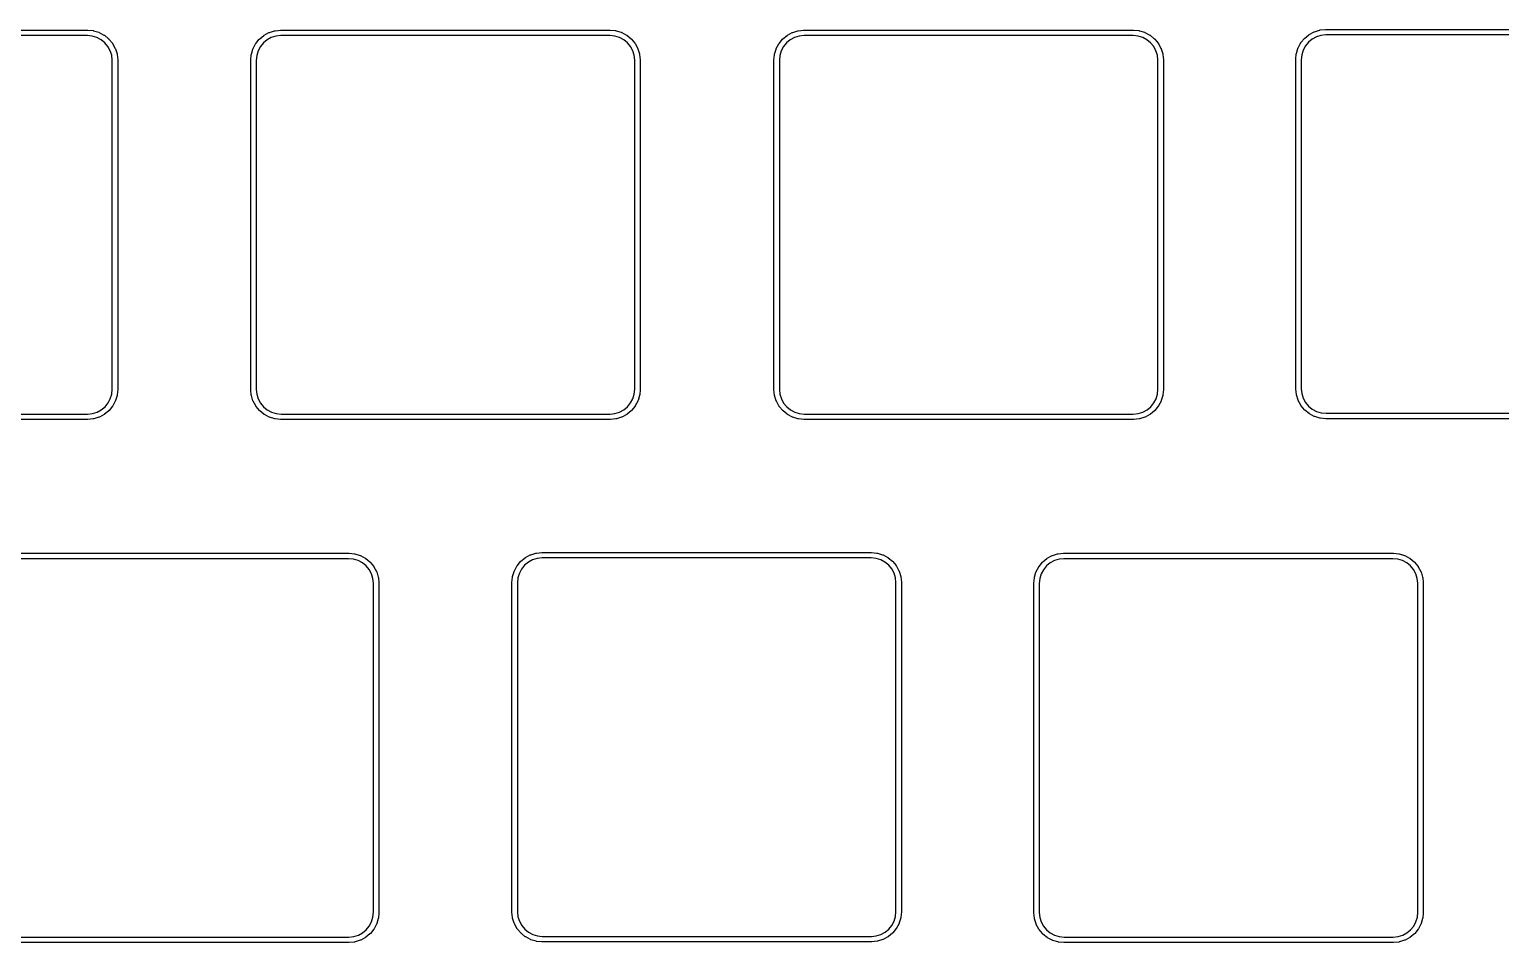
# Model space of a CAD drawing. Extents: x -16 to 302, y -161 to -39.
# Drawn here: x 71.3 to 125, y -137.3 to -104 of the extents above; entities that cross this region are included whole.
import ezdxf

# ---------------------------------------------------------------- set-up
doc = ezdxf.new("R2010")
doc.units = 0
doc.layers.add('BLACK', color=7, linetype='CONTINUOUS')

msp = doc.modelspace()

# ---------------------------------------------------------------- linework, layer by layer
at = {"layer": 'BLACK', "linetype": 'CONTINUOUS'}
for p, q in [((61.4377, -104.027), (73.4475, -104.027)), ((73.4475, -104.027), (73.4523, -104.028)), ((73.4523, -104.028), (73.4524, -104.028)), ((73.4524, -104.028), (73.6466, -104.047)), ((73.6466, -104.047), (73.6466, -104.047)), ((73.6466, -104.047), (73.648, -104.047)), ((73.648, -104.047), (73.6568, -104.049)), ((73.6568, -104.049), (73.6657, -104.051)), ((73.6657, -104.051), (73.8526, -104.107)), ((80.2633, -104.052), (80.2722, -104.05)), ((80.2722, -104.05), (80.2811, -104.048)), ((80.2811, -104.048), (80.4752, -104.028)), ((80.4752, -104.028), (80.4766, -104.028)), ((80.4766, -104.028), (80.4809, -104.028)), ((80.4809, -104.028), (80.4853, -104.027)), ((80.4853, -104.027), (80.4875, -104.027)), ((80.4875, -104.027), (80.4877, -104.027)), ((80.4877, -104.027), (92.4975, -104.027)), ((92.4975, -104.027), (92.5023, -104.028)), ((92.5023, -104.028), (92.5024, -104.028)), ((92.5024, -104.028), (92.6966, -104.047)), ((92.6966, -104.047), (92.6966, -104.047)), ((92.6966, -104.047), (92.698, -104.047)), ((92.698, -104.047), (92.7068, -104.049)), ((92.7068, -104.049), (92.7157, -104.051)), ((92.7157, -104.051), (92.9026, -104.107)), ((99.3387, -104.052), (99.3476, -104.05)), ((99.3476, -104.05), (99.3565, -104.048)), ((99.3565, -104.048), (99.5506, -104.028)), ((99.5506, -104.028), (99.552, -104.028)), ((99.552, -104.028), (99.5563, -104.028)), ((99.5563, -104.028), (99.5607, -104.027)), ((99.5607, -104.027), (99.5629, -104.027)), ((99.5629, -104.027), (99.5631, -104.027)), ((99.5631, -104.027), (111.573, -104.027)), ((111.573, -104.027), (111.578, -104.028)), ((111.578, -104.028), (111.578, -104.028)), ((111.578, -104.028), (111.772, -104.047)), ((111.772, -104.047), (111.772, -104.047)), ((111.772, -104.047), (111.773, -104.047)), ((111.773, -104.047), (111.782, -104.049)), ((111.782, -104.049), (111.791, -104.051)), ((111.791, -104.051), (111.978, -104.107)), ((118.176, -104.085), (118.362, -104.027)), ((118.362, -104.027), (118.363, -104.026)), ((118.363, -104.026), (118.372, -104.025)), ((118.372, -104.025), (118.381, -104.023)), ((118.381, -104.023), (118.575, -104.002)), ((118.575, -104.002), (118.577, -104.002)), ((118.577, -104.002), (118.581, -104.002)), ((118.581, -104.002), (118.585, -104.002)), ((118.585, -104.002), (118.588, -104.002)), ((118.588, -104.002), (118.588, -104.002)), ((118.588, -104.002), (130.598, -104.002)), ((73.4377, -104.227), (61.4424, -104.227)), ((73.6173, -104.245), (73.4377, -104.227)), ((73.7854, -104.296), (73.6173, -104.245)), ((73.9404, -104.378), (73.7854, -104.296)), ((73.8526, -104.107), (73.8526, -104.107)), ((73.8526, -104.107), (73.8539, -104.107)), ((73.8539, -104.107), (73.8622, -104.111)), ((73.8622, -104.111), (73.8706, -104.114)), ((73.8706, -104.114), (74.0429, -104.206)), ((74.0764, -104.489), (73.9404, -104.378)), ((74.0429, -104.206), (74.0429, -104.206)), ((74.0429, -104.206), (74.0429, -104.206)), ((74.0429, -104.206), (74.0442, -104.207)), ((74.0442, -104.207), (74.0516, -104.212)), ((74.0516, -104.212), (74.0592, -104.217)), ((74.0592, -104.217), (74.2104, -104.34)), ((74.1883, -104.624), (74.0764, -104.489)), ((74.2104, -104.34), (74.2104, -104.34)), ((74.2104, -104.34), (74.2104, -104.34)), ((74.2104, -104.34), (74.2115, -104.341)), ((74.2115, -104.341), (74.2178, -104.348)), ((74.2178, -104.348), (74.2243, -104.354)), ((74.2243, -104.354), (74.3487, -104.504)), ((74.3487, -104.504), (74.3496, -104.505)), ((74.3496, -104.505), (74.3545, -104.513)), ((74.3545, -104.513), (74.3596, -104.521)), ((74.3596, -104.521), (74.4524, -104.692)), ((79.4798, -104.699), (79.5714, -104.527)), ((79.5714, -104.527), (79.572, -104.526)), ((79.5714, -104.527), (79.5714, -104.527)), ((79.5714, -104.527), (79.5714, -104.527)), ((79.572, -104.526), (79.5772, -104.518)), ((79.5772, -104.518), (79.5822, -104.511)), ((79.5822, -104.511), (79.7055, -104.359)), ((79.7055, -104.359), (79.7064, -104.358)), ((79.7055, -104.359), (79.7055, -104.359)), ((79.7055, -104.359), (79.7055, -104.359)), ((79.7064, -104.358), (79.7129, -104.352)), ((79.7129, -104.352), (79.7193, -104.346)), ((79.7193, -104.346), (79.8697, -104.221)), ((79.8543, -104.493), (79.7434, -104.63)), ((79.9896, -104.382), (79.8543, -104.493)), ((79.8697, -104.221), (79.8707, -104.22)), ((79.8707, -104.22), (79.8783, -104.215)), ((79.8783, -104.215), (79.8858, -104.21)), ((79.8858, -104.21), (80.0575, -104.117)), ((80.144, -104.298), (79.9896, -104.382)), ((80.0575, -104.117), (80.0588, -104.117)), ((80.0588, -104.117), (80.0671, -104.113)), ((80.0671, -104.113), (80.0755, -104.11)), ((80.0755, -104.11), (80.262, -104.052)), ((80.3117, -104.246), (80.144, -104.298)), ((80.262, -104.052), (80.2633, -104.052)), ((80.491, -104.227), (80.3117, -104.246)), ((80.4924, -104.227), (80.491, -104.227)), ((92.4877, -104.227), (80.4924, -104.227)), ((92.6673, -104.245), (92.4877, -104.227)), ((92.8354, -104.296), (92.6673, -104.245)), ((92.9904, -104.378), (92.8354, -104.296)), ((92.9026, -104.107), (92.9026, -104.107)), ((92.9026, -104.107), (92.9039, -104.107)), ((92.9039, -104.107), (92.9122, -104.111)), ((92.9122, -104.111), (92.9206, -104.114)), ((92.9206, -104.114), (93.0929, -104.206)), ((93.1264, -104.489), (92.9904, -104.378)), ((93.0929, -104.206), (93.0929, -104.206)), ((93.0929, -104.206), (93.0929, -104.206)), ((93.0929, -104.206), (93.0942, -104.207)), ((93.0942, -104.207), (93.1016, -104.212)), ((93.1016, -104.212), (93.1092, -104.217)), ((93.1092, -104.217), (93.2604, -104.34)), ((93.2383, -104.624), (93.1264, -104.489)), ((93.2604, -104.34), (93.2604, -104.34)), ((93.2604, -104.34), (93.2604, -104.34)), ((93.2604, -104.34), (93.2615, -104.341)), ((93.2615, -104.341), (93.2678, -104.348)), ((93.2678, -104.348), (93.2743, -104.354)), ((93.2743, -104.354), (93.3987, -104.504)), ((93.3987, -104.504), (93.3996, -104.505)), ((93.3996, -104.505), (93.4045, -104.513)), ((93.4045, -104.513), (93.4096, -104.521)), ((93.4096, -104.521), (93.5024, -104.692)), ((98.5552, -104.699), (98.6468, -104.527)), ((98.6468, -104.527), (98.6474, -104.526)), ((98.6468, -104.527), (98.6468, -104.527)), ((98.6468, -104.527), (98.6468, -104.527)), ((98.6474, -104.526), (98.6526, -104.518)), ((98.6526, -104.518), (98.6576, -104.511)), ((98.6576, -104.511), (98.7809, -104.359)), ((98.7809, -104.359), (98.7818, -104.358)), ((98.7809, -104.359), (98.7809, -104.359)), ((98.7809, -104.359), (98.7809, -104.359)), ((98.7818, -104.358), (98.7883, -104.352)), ((98.7883, -104.352), (98.7947, -104.346)), ((98.7947, -104.346), (98.9451, -104.221)), ((98.9297, -104.493), (98.8188, -104.63)), ((99.065, -104.382), (98.9297, -104.493)), ((98.9451, -104.221), (98.9461, -104.22)), ((98.9461, -104.22), (98.9537, -104.215)), ((98.9537, -104.215), (98.9612, -104.21)), ((98.9612, -104.21), (99.1329, -104.117)), ((99.2194, -104.298), (99.065, -104.382)), ((99.1329, -104.117), (99.1342, -104.117)), ((99.1342, -104.117), (99.1425, -104.113)), ((99.1425, -104.113), (99.1509, -104.11)), ((99.1509, -104.11), (99.3374, -104.052)), ((99.3871, -104.246), (99.2194, -104.298)), ((99.3374, -104.052), (99.3387, -104.052)), ((99.5664, -104.227), (99.3871, -104.246)), ((99.5678, -104.227), (99.5664, -104.227)), ((111.563, -104.227), (99.5678, -104.227)), ((111.743, -104.245), (111.563, -104.227)), ((111.911, -104.296), (111.743, -104.245)), ((112.066, -104.378), (111.911, -104.296)), ((111.978, -104.107), (111.978, -104.107)), ((111.978, -104.107), (111.979, -104.107)), ((111.979, -104.107), (111.988, -104.111)), ((111.988, -104.111), (111.996, -104.114)), ((111.996, -104.114), (112.168, -104.206)), ((112.202, -104.489), (112.066, -104.378)), ((112.168, -104.206), (112.168, -104.206)), ((112.168, -104.206), (112.168, -104.206)), ((112.168, -104.206), (112.17, -104.207)), ((112.17, -104.207), (112.177, -104.212)), ((112.177, -104.212), (112.185, -104.217)), ((112.185, -104.217), (112.336, -104.34)), ((112.314, -104.624), (112.202, -104.489)), ((112.336, -104.34), (112.336, -104.34)), ((112.336, -104.34), (112.336, -104.34)), ((112.336, -104.34), (112.337, -104.341)), ((112.337, -104.341), (112.343, -104.348)), ((112.343, -104.348), (112.35, -104.354)), ((112.35, -104.354), (112.474, -104.504)), ((112.474, -104.504), (112.475, -104.505)), ((112.475, -104.505), (112.48, -104.513)), ((112.48, -104.513), (112.485, -104.521)), ((112.485, -104.521), (112.578, -104.692)), ((117.58, -104.674), (117.671, -104.502)), ((117.671, -104.502), (117.672, -104.5)), ((117.671, -104.502), (117.671, -104.502)), ((117.671, -104.502), (117.671, -104.502)), ((117.672, -104.5), (117.677, -104.493)), ((117.677, -104.493), (117.682, -104.485)), ((117.682, -104.485), (117.806, -104.334)), ((117.806, -104.333), (117.813, -104.327)), ((117.806, -104.334), (117.806, -104.333)), ((117.806, -104.334), (117.806, -104.334)), ((117.806, -104.334), (117.806, -104.334)), ((117.813, -104.327), (117.819, -104.32)), ((117.819, -104.32), (117.97, -104.196)), ((117.954, -104.468), (117.843, -104.604)), ((118.09, -104.356), (117.954, -104.468)), ((117.97, -104.196), (117.971, -104.195)), ((117.971, -104.195), (117.978, -104.19)), ((117.978, -104.19), (117.986, -104.185)), ((117.986, -104.185), (118.158, -104.092)), ((118.244, -104.273), (118.09, -104.356)), ((118.158, -104.092), (118.159, -104.091)), ((118.159, -104.091), (118.167, -104.088)), ((118.167, -104.088), (118.176, -104.085)), ((118.412, -104.221), (118.244, -104.273)), ((118.591, -104.202), (118.412, -104.221)), ((118.592, -104.202), (118.591, -104.202)), ((130.588, -104.202), (118.592, -104.202)), ((74.2718, -104.779), (74.1883, -104.624)), ((74.3237, -104.946), (74.2718, -104.779)), ((74.3426, -105.126), (74.3237, -104.946)), ((74.4524, -104.692), (74.4531, -104.693)), ((74.4531, -104.693), (74.4565, -104.702)), ((74.4565, -104.702), (74.46, -104.71)), ((74.46, -104.71), (74.5177, -104.897)), ((74.5177, -104.897), (74.5181, -104.898)), ((74.5181, -104.898), (74.5198, -104.907)), ((74.5198, -104.907), (74.5216, -104.916)), ((74.5216, -104.916), (74.542, -105.11)), ((74.542, -105.11), (74.5422, -105.111)), ((74.5422, -105.111), (74.5421, -105.116)), ((74.5421, -105.116), (74.5426, -105.12)), ((74.5426, -105.12), (74.5426, -105.122)), ((74.5426, -105.122), (74.5426, -105.122)), ((74.5426, -105.122), (74.5426, -117.132)), ((79.3926, -105.122), (79.3931, -105.118)), ((79.3926, -117.132), (79.3926, -105.122)), ((79.3931, -105.118), (79.4121, -104.923)), ((79.3931, -105.118), (79.3931, -105.118)), ((79.4121, -104.923), (79.4123, -104.922)), ((79.4123, -104.922), (79.4141, -104.913)), ((79.4141, -104.913), (79.4159, -104.904)), ((79.4159, -104.904), (79.4723, -104.717)), ((79.4723, -104.717), (79.4727, -104.716)), ((79.4727, -104.716), (79.4763, -104.708)), ((79.4763, -104.708), (79.4798, -104.699)), ((79.6102, -104.953), (79.5926, -105.132)), ((79.661, -104.785), (79.6102, -104.953)), ((79.7434, -104.63), (79.661, -104.785)), ((93.3218, -104.779), (93.2383, -104.624)), ((93.3737, -104.946), (93.3218, -104.779)), ((93.3926, -105.126), (93.3737, -104.946)), ((93.5024, -104.692), (93.5031, -104.693)), ((93.5031, -104.693), (93.5065, -104.702)), ((93.5065, -104.702), (93.51, -104.71)), ((93.51, -104.71), (93.5677, -104.897)), ((93.5677, -104.897), (93.5681, -104.898)), ((93.5681, -104.898), (93.5698, -104.907)), ((93.5698, -104.907), (93.5716, -104.916)), ((93.5716, -104.916), (93.592, -105.11)), ((93.592, -105.11), (93.5922, -105.111)), ((93.5922, -105.111), (93.5921, -105.116)), ((93.5921, -105.116), (93.5926, -105.12)), ((93.5926, -105.12), (93.5926, -105.122)), ((93.5926, -105.122), (93.5926, -105.122)), ((93.5926, -105.122), (93.5926, -117.132)), ((98.468, -105.122), (98.4685, -105.118)), ((98.468, -117.132), (98.468, -105.122)), ((98.4685, -105.118), (98.4875, -104.923)), ((98.4685, -105.118), (98.4685, -105.118)), ((98.4875, -104.923), (98.4877, -104.922)), ((98.4877, -104.922), (98.4895, -104.913)), ((98.4895, -104.913), (98.4913, -104.904)), ((98.4913, -104.904), (98.5477, -104.717)), ((98.5477, -104.717), (98.5481, -104.716)), ((98.5481, -104.716), (98.5517, -104.708)), ((98.5517, -104.708), (98.5552, -104.699)), ((98.6856, -104.953), (98.668, -105.132)), ((98.7364, -104.785), (98.6856, -104.953)), ((98.8188, -104.63), (98.7364, -104.785)), ((112.397, -104.779), (112.314, -104.624)), ((112.449, -104.946), (112.397, -104.779)), ((112.468, -105.126), (112.449, -104.946)), ((112.578, -104.692), (112.578, -104.693)), ((112.578, -104.693), (112.582, -104.702)), ((112.582, -104.702), (112.585, -104.71)), ((112.585, -104.71), (112.643, -104.897)), ((112.643, -104.897), (112.644, -104.898)), ((112.644, -104.898), (112.645, -104.907)), ((112.645, -104.907), (112.647, -104.916)), ((112.647, -104.916), (112.667, -105.11)), ((112.667, -105.11), (112.668, -105.111)), ((112.668, -105.111), (112.668, -105.116)), ((112.668, -105.116), (112.668, -105.12)), ((112.668, -105.12), (112.668, -105.122)), ((112.668, -105.122), (112.668, -105.122)), ((112.668, -105.122), (112.668, -117.132)), ((117.493, -105.092), (117.512, -104.898)), ((117.493, -105.097), (117.493, -105.092)), ((117.493, -105.092), (117.493, -105.092)), ((117.493, -117.107), (117.493, -105.097)), ((117.512, -104.897), (117.514, -104.888)), ((117.512, -104.898), (117.512, -104.897)), ((117.514, -104.888), (117.516, -104.879)), ((117.516, -104.879), (117.572, -104.692)), ((117.572, -104.692), (117.573, -104.691)), ((117.573, -104.691), (117.576, -104.682)), ((117.576, -104.682), (117.58, -104.674)), ((117.71, -104.927), (117.693, -105.107)), ((117.693, -105.107), (117.693, -117.102)), ((117.761, -104.759), (117.71, -104.927)), ((117.843, -104.604), (117.761, -104.759)), ((74.3426, -105.127), (74.3426, -105.126)), ((74.3426, -117.122), (74.3426, -105.127)), ((79.5926, -105.132), (79.5926, -117.127)), ((93.3926, -105.127), (93.3926, -105.126)), ((93.3926, -117.122), (93.3926, -105.127)), ((98.668, -105.132), (98.668, -117.127)), ((112.468, -105.127), (112.468, -105.126)), ((112.468, -117.122), (112.468, -105.127)), ((74.2742, -117.47), (74.325, -117.302)), ((74.325, -117.302), (74.3426, -117.122)), ((74.5193, -117.35), (74.4629, -117.537)), ((74.521, -117.342), (74.5193, -117.35)), ((74.5229, -117.333), (74.521, -117.342)), ((74.5231, -117.331), (74.5229, -117.333)), ((74.5421, -117.137), (74.5231, -117.331)), ((74.5426, -117.132), (74.5421, -117.137)), ((74.5421, -117.137), (74.5421, -117.137)), ((79.3926, -117.135), (79.3926, -117.132)), ((79.3926, -117.132), (79.3926, -117.132)), ((79.3931, -117.139), (79.3926, -117.135)), ((79.393, -117.143), (79.3931, -117.139)), ((79.3932, -117.145), (79.393, -117.143)), ((79.4136, -117.339), (79.3932, -117.145)), ((79.4154, -117.348), (79.4136, -117.339)), ((79.4171, -117.357), (79.4154, -117.348)), ((79.4175, -117.358), (79.4171, -117.357)), ((79.4752, -117.544), (79.4175, -117.358)), ((79.5926, -117.127), (79.5926, -117.129)), ((79.5926, -117.129), (79.6115, -117.308)), ((79.6115, -117.308), (79.6634, -117.476)), ((93.3242, -117.47), (93.375, -117.302)), ((93.375, -117.302), (93.3926, -117.122)), ((93.5693, -117.35), (93.5129, -117.537)), ((93.571, -117.342), (93.5693, -117.35)), ((93.5729, -117.333), (93.571, -117.342)), ((93.5731, -117.331), (93.5729, -117.333)), ((93.5921, -117.137), (93.5731, -117.331)), ((93.5926, -117.132), (93.5921, -117.137)), ((93.5921, -117.137), (93.5921, -117.137)), ((98.468, -117.135), (98.468, -117.132)), ((98.468, -117.132), (98.468, -117.132)), ((98.4685, -117.139), (98.468, -117.135)), ((98.4684, -117.143), (98.4685, -117.139)), ((98.4686, -117.145), (98.4684, -117.143)), ((98.489, -117.339), (98.4686, -117.145)), ((98.4908, -117.348), (98.489, -117.339)), ((98.4925, -117.357), (98.4908, -117.348)), ((98.4929, -117.358), (98.4925, -117.357)), ((98.5506, -117.544), (98.4929, -117.358)), ((98.668, -117.127), (98.668, -117.129)), ((98.668, -117.129), (98.6869, -117.308)), ((98.6869, -117.308), (98.7388, -117.476)), ((112.4, -117.47), (112.45, -117.302)), ((112.45, -117.302), (112.468, -117.122)), ((112.645, -117.35), (112.588, -117.537)), ((112.646, -117.342), (112.645, -117.35)), ((112.648, -117.333), (112.646, -117.342)), ((112.668, -117.137), (112.648, -117.331)), ((112.648, -117.331), (112.648, -117.333)), ((112.668, -117.132), (112.668, -117.137)), ((112.668, -117.137), (112.668, -117.137)), ((117.493, -117.109), (117.493, -117.107)), ((117.493, -117.107), (117.493, -117.107)), ((117.493, -117.114), (117.493, -117.109)), ((117.493, -117.118), (117.493, -117.114)), ((117.493, -117.119), (117.493, -117.118)), ((117.514, -117.313), (117.493, -117.119)), ((117.515, -117.322), (117.514, -117.313)), ((117.517, -117.331), (117.515, -117.322)), ((117.517, -117.333), (117.517, -117.331)), ((117.575, -117.519), (117.517, -117.333)), ((117.693, -117.102), (117.693, -117.103)), ((117.693, -117.103), (117.711, -117.283)), ((117.711, -117.283), (117.763, -117.45)), ((117.763, -117.45), (117.847, -117.605)), ((73.6235, -118.008), (73.7912, -117.957)), ((73.7912, -117.957), (73.9456, -117.873)), ((73.9456, -117.873), (74.0809, -117.761)), ((74.2159, -117.909), (74.0655, -118.033)), ((74.0809, -117.761), (74.1918, -117.625)), ((74.1918, -117.625), (74.2742, -117.47)), ((74.2223, -117.903), (74.2159, -117.909)), ((74.2288, -117.896), (74.2223, -117.903)), ((74.2297, -117.895), (74.2288, -117.896)), ((74.353, -117.744), (74.2297, -117.895)), ((74.2297, -117.895), (74.2297, -117.895)), ((74.2297, -117.895), (74.2297, -117.895)), ((74.358, -117.736), (74.353, -117.744)), ((74.3632, -117.729), (74.358, -117.736)), ((74.3638, -117.728), (74.3632, -117.729)), ((74.4554, -117.555), (74.3638, -117.728)), ((74.3638, -117.728), (74.3638, -117.728)), ((74.3638, -117.728), (74.3638, -117.728)), ((74.4589, -117.547), (74.4554, -117.555)), ((74.4625, -117.539), (74.4589, -117.547)), ((74.4629, -117.537), (74.4625, -117.539)), ((79.4787, -117.553), (79.4752, -117.544)), ((79.4821, -117.561), (79.4787, -117.553)), ((79.4828, -117.562), (79.4821, -117.561)), ((79.5756, -117.734), (79.4828, -117.562)), ((79.4828, -117.562), (79.4828, -117.562)), ((79.4828, -117.562), (79.4828, -117.562)), ((79.5807, -117.742), (79.5756, -117.734)), ((79.5856, -117.749), (79.5807, -117.742)), ((79.5865, -117.75), (79.5856, -117.749)), ((79.7109, -117.901), (79.5865, -117.75)), ((79.6634, -117.476), (79.7469, -117.63)), ((79.7174, -117.907), (79.7109, -117.901)), ((79.7237, -117.913), (79.7174, -117.907)), ((79.7248, -117.914), (79.7237, -117.913)), ((79.876, -118.038), (79.7248, -117.914)), ((79.7248, -117.914), (79.7248, -117.914)), ((79.7248, -117.914), (79.7248, -117.914)), ((79.7469, -117.63), (79.8588, -117.766)), ((79.8588, -117.766), (79.9948, -117.877)), ((79.9948, -117.877), (80.1498, -117.959)), ((80.1498, -117.959), (80.3179, -118.01)), ((92.6735, -118.008), (92.8412, -117.957)), ((92.8412, -117.957), (92.9956, -117.873)), ((92.9956, -117.873), (93.1309, -117.761)), ((93.2659, -117.909), (93.1155, -118.033)), ((93.1309, -117.761), (93.2418, -117.625)), ((93.2418, -117.625), (93.3242, -117.47)), ((93.2723, -117.903), (93.2659, -117.909)), ((93.2788, -117.896), (93.2723, -117.903)), ((93.2797, -117.895), (93.2788, -117.896)), ((93.403, -117.744), (93.2797, -117.895)), ((93.2797, -117.895), (93.2797, -117.895)), ((93.2797, -117.895), (93.2797, -117.895)), ((93.408, -117.736), (93.403, -117.744)), ((93.4132, -117.729), (93.408, -117.736)), ((93.4138, -117.728), (93.4132, -117.729)), ((93.5054, -117.555), (93.4138, -117.728)), ((93.4138, -117.728), (93.4138, -117.728)), ((93.4138, -117.728), (93.4138, -117.728)), ((93.5089, -117.547), (93.5054, -117.555)), ((93.5125, -117.539), (93.5089, -117.547)), ((93.5129, -117.537), (93.5125, -117.539)), ((98.5541, -117.553), (98.5506, -117.544)), ((98.5575, -117.561), (98.5541, -117.553)), ((98.5582, -117.562), (98.5575, -117.561)), ((98.651, -117.734), (98.5582, -117.562)), ((98.5582, -117.562), (98.5582, -117.562)), ((98.5582, -117.562), (98.5582, -117.562)), ((98.6561, -117.742), (98.651, -117.734)), ((98.661, -117.749), (98.6561, -117.742)), ((98.6619, -117.75), (98.661, -117.749)), ((98.7863, -117.901), (98.6619, -117.75)), ((98.7388, -117.476), (98.8223, -117.63)), ((98.7928, -117.907), (98.7863, -117.901)), ((98.7991, -117.913), (98.7928, -117.907)), ((98.8002, -117.914), (98.7991, -117.913)), ((98.9514, -118.038), (98.8002, -117.914)), ((98.8002, -117.914), (98.8002, -117.914)), ((98.8002, -117.914), (98.8002, -117.914)), ((98.8223, -117.63), (98.9342, -117.766)), ((98.9342, -117.766), (99.0702, -117.877)), ((99.0702, -117.877), (99.2252, -117.959)), ((99.2252, -117.959), (99.3933, -118.01)), ((111.749, -118.008), (111.917, -117.957)), ((111.917, -117.957), (112.071, -117.873)), ((112.071, -117.873), (112.206, -117.761)), ((112.341, -117.909), (112.191, -118.033)), ((112.206, -117.761), (112.317, -117.625)), ((112.317, -117.625), (112.4, -117.47)), ((112.348, -117.903), (112.341, -117.909)), ((112.354, -117.896), (112.348, -117.903)), ((112.355, -117.895), (112.354, -117.896)), ((112.478, -117.744), (112.355, -117.895)), ((112.355, -117.895), (112.355, -117.895)), ((112.355, -117.895), (112.355, -117.895)), ((112.483, -117.736), (112.478, -117.744)), ((112.489, -117.729), (112.483, -117.736)), ((112.581, -117.555), (112.489, -117.728)), ((112.489, -117.728), (112.489, -117.728)), ((112.489, -117.728), (112.489, -117.728)), ((112.489, -117.728), (112.489, -117.729)), ((112.584, -117.547), (112.581, -117.555)), ((112.588, -117.539), (112.584, -117.547)), ((112.588, -117.537), (112.588, -117.539)), ((117.579, -117.527), (117.575, -117.519)), ((117.582, -117.536), (117.579, -117.527)), ((117.583, -117.537), (117.582, -117.536)), ((117.676, -117.709), (117.583, -117.537)), ((117.583, -117.537), (117.583, -117.537)), ((117.583, -117.537), (117.583, -117.537)), ((117.681, -117.716), (117.676, -117.709)), ((117.686, -117.724), (117.681, -117.716)), ((117.687, -117.725), (117.686, -117.724)), ((117.811, -117.875), (117.687, -117.725)), ((117.817, -117.882), (117.811, -117.875)), ((117.824, -117.888), (117.817, -117.882)), ((117.825, -117.889), (117.824, -117.888)), ((117.976, -118.012), (117.825, -117.889)), ((117.825, -117.889), (117.825, -117.889)), ((117.825, -117.889), (117.825, -117.889)), ((117.847, -117.605), (117.959, -117.74)), ((117.959, -117.74), (118.095, -117.851)), ((118.095, -117.851), (118.25, -117.934)), ((118.25, -117.934), (118.418, -117.984)), ((118.418, -117.984), (118.597, -118.002)), ((73.4475, -118.227), (61.4377, -118.227)), ((61.4475, -118.027), (73.4428, -118.027)), ((73.4428, -118.027), (73.4442, -118.027)), ((73.4442, -118.027), (73.6235, -118.008)), ((73.4477, -118.227), (73.4475, -118.227)), ((73.4499, -118.227), (73.4477, -118.227)), ((73.4543, -118.227), (73.4499, -118.227)), ((73.4586, -118.227), (73.4543, -118.227)), ((73.46, -118.227), (73.4586, -118.227)), ((73.6541, -118.206), (73.46, -118.227)), ((73.663, -118.205), (73.6541, -118.206)), ((73.6719, -118.203), (73.663, -118.205)), ((73.6732, -118.202), (73.6719, -118.203)), ((73.8597, -118.145), (73.6732, -118.202)), ((73.8681, -118.141), (73.8597, -118.145)), ((73.8764, -118.138), (73.8681, -118.141)), ((73.8777, -118.137), (73.8764, -118.138)), ((74.0494, -118.044), (73.8777, -118.137)), ((73.8777, -118.137), (73.8777, -118.137)), ((73.8777, -118.137), (73.8777, -118.137)), ((74.0569, -118.039), (74.0494, -118.044)), ((74.0645, -118.034), (74.0569, -118.039)), ((74.0655, -118.033), (74.0645, -118.034)), ((79.8835, -118.043), (79.876, -118.038)), ((79.891, -118.048), (79.8835, -118.043)), ((79.8923, -118.049), (79.891, -118.048)), ((80.0646, -118.14), (79.8923, -118.049)), ((79.8923, -118.049), (79.8923, -118.049)), ((79.8923, -118.049), (79.8923, -118.049)), ((80.073, -118.144), (80.0646, -118.14)), ((80.0813, -118.147), (80.073, -118.144)), ((80.0826, -118.148), (80.0813, -118.147)), ((80.2695, -118.204), (80.0826, -118.148)), ((80.2784, -118.206), (80.2695, -118.204)), ((80.2872, -118.208), (80.2784, -118.206)), ((80.2886, -118.208), (80.2872, -118.208)), ((80.4828, -118.227), (80.2886, -118.208)), ((80.2886, -118.208), (80.2886, -118.208)), ((80.3179, -118.01), (80.4975, -118.027)), ((80.4829, -118.227), (80.4828, -118.227)), ((80.4877, -118.227), (80.4829, -118.227)), ((92.4975, -118.227), (80.4877, -118.227)), ((80.4975, -118.027), (92.4928, -118.027)), ((92.4928, -118.027), (92.4942, -118.027)), ((92.4942, -118.027), (92.6735, -118.008)), ((92.4977, -118.227), (92.4975, -118.227)), ((92.4999, -118.227), (92.4977, -118.227)), ((92.5043, -118.227), (92.4999, -118.227)), ((92.5086, -118.227), (92.5043, -118.227)), ((92.51, -118.227), (92.5086, -118.227)), ((92.7041, -118.206), (92.51, -118.227)), ((92.713, -118.205), (92.7041, -118.206)), ((92.7219, -118.203), (92.713, -118.205)), ((92.7232, -118.202), (92.7219, -118.203)), ((92.9097, -118.145), (92.7232, -118.202)), ((92.9181, -118.141), (92.9097, -118.145)), ((92.9264, -118.138), (92.9181, -118.141)), ((92.9277, -118.137), (92.9264, -118.138)), ((93.0994, -118.044), (92.9277, -118.137)), ((92.9277, -118.137), (92.9277, -118.137)), ((92.9277, -118.137), (92.9277, -118.137)), ((93.1069, -118.039), (93.0994, -118.044)), ((93.1145, -118.034), (93.1069, -118.039)), ((93.1155, -118.033), (93.1145, -118.034)), ((98.9589, -118.043), (98.9514, -118.038)), ((98.9664, -118.048), (98.9589, -118.043)), ((98.9677, -118.049), (98.9664, -118.048)), ((99.14, -118.14), (98.9677, -118.049)), ((98.9677, -118.049), (98.9677, -118.049)), ((98.9677, -118.049), (98.9677, -118.049)), ((99.1484, -118.144), (99.14, -118.14)), ((99.1567, -118.147), (99.1484, -118.144)), ((99.158, -118.148), (99.1567, -118.147)), ((99.3449, -118.204), (99.158, -118.148)), ((99.3538, -118.206), (99.3449, -118.204)), ((99.3626, -118.208), (99.3538, -118.206)), ((99.364, -118.208), (99.3626, -118.208)), ((99.5582, -118.227), (99.364, -118.208)), ((99.364, -118.208), (99.364, -118.208)), ((99.3933, -118.01), (99.5729, -118.027)), ((99.5583, -118.227), (99.5582, -118.227)), ((99.5631, -118.227), (99.5583, -118.227)), ((111.573, -118.227), (99.5631, -118.227)), ((99.5729, -118.027), (111.568, -118.027)), ((111.568, -118.027), (111.57, -118.027)), ((111.57, -118.027), (111.749, -118.008)), ((111.575, -118.227), (111.573, -118.227)), ((111.573, -118.227), (111.573, -118.227)), ((111.58, -118.227), (111.575, -118.227)), ((111.584, -118.227), (111.58, -118.227)), ((111.585, -118.227), (111.584, -118.227)), ((111.78, -118.206), (111.585, -118.227)), ((111.788, -118.205), (111.78, -118.206)), ((111.797, -118.203), (111.788, -118.205)), ((111.799, -118.202), (111.797, -118.203)), ((111.985, -118.145), (111.799, -118.202)), ((111.993, -118.141), (111.985, -118.145)), ((112.002, -118.138), (111.993, -118.141)), ((112.003, -118.137), (112.002, -118.138)), ((112.175, -118.044), (112.003, -118.137)), ((112.003, -118.137), (112.003, -118.137)), ((112.003, -118.137), (112.003, -118.137)), ((112.182, -118.039), (112.175, -118.044)), ((112.19, -118.034), (112.182, -118.039)), ((112.191, -118.033), (112.19, -118.034)), ((117.984, -118.017), (117.976, -118.012)), ((117.991, -118.022), (117.984, -118.017)), ((117.992, -118.023), (117.991, -118.022)), ((118.165, -118.115), (117.992, -118.023)), ((117.992, -118.023), (117.992, -118.023)), ((117.992, -118.023), (117.992, -118.023)), ((118.173, -118.118), (118.165, -118.115)), ((118.181, -118.122), (118.173, -118.118)), ((118.183, -118.122), (118.181, -118.122)), ((118.369, -118.179), (118.183, -118.122)), ((118.378, -118.18), (118.369, -118.179)), ((118.387, -118.182), (118.378, -118.18)), ((118.389, -118.182), (118.387, -118.182)), ((118.583, -118.201), (118.389, -118.182)), ((118.389, -118.182), (118.389, -118.182)), ((118.588, -118.202), (118.583, -118.201)), ((118.583, -118.201), (118.583, -118.201)), ((130.598, -118.202), (118.588, -118.202)), ((118.597, -118.002), (130.593, -118.002)), ((70.9627, -123.103), (82.9725, -123.103)), ((82.9627, -123.303), (70.9674, -123.303)), ((83.1423, -123.32), (82.9627, -123.303)), ((82.9725, -123.103), (82.9773, -123.103)), ((82.9773, -123.103), (82.9774, -123.103)), ((82.9774, -123.103), (83.1716, -123.122)), ((83.3104, -123.371), (83.1423, -123.32)), ((83.1716, -123.122), (83.1716, -123.122)), ((83.1716, -123.122), (83.173, -123.122)), ((83.173, -123.122), (83.1818, -123.124)), ((83.1818, -123.124), (83.1907, -123.126)), ((83.1907, -123.126), (83.3776, -123.182)), ((83.3776, -123.182), (83.3776, -123.182)), ((83.3776, -123.182), (83.3789, -123.183)), ((83.3789, -123.183), (83.3872, -123.186)), ((83.3872, -123.186), (83.3956, -123.19)), ((83.3956, -123.19), (83.5679, -123.281)), ((83.5679, -123.281), (83.5679, -123.281)), ((83.5679, -123.281), (83.5679, -123.281)), ((83.5679, -123.281), (83.5692, -123.282)), ((83.5692, -123.282), (83.5766, -123.287)), ((83.5766, -123.287), (83.5842, -123.292)), ((83.5842, -123.292), (83.7354, -123.416)), ((89.2443, -123.396), (89.3947, -123.271)), ((89.3947, -123.271), (89.3957, -123.27)), ((89.3957, -123.27), (89.4033, -123.265)), ((89.4033, -123.265), (89.4108, -123.26)), ((89.4108, -123.26), (89.5825, -123.167)), ((89.669, -123.348), (89.5146, -123.432)), ((89.5825, -123.167), (89.5838, -123.167)), ((89.5838, -123.167), (89.5921, -123.163)), ((89.5921, -123.163), (89.6005, -123.16)), ((89.6005, -123.16), (89.787, -123.102)), ((89.8367, -123.296), (89.669, -123.348)), ((89.787, -123.102), (89.7883, -123.102)), ((89.7883, -123.102), (89.7972, -123.1)), ((89.7972, -123.1), (89.8061, -123.098)), ((89.8061, -123.098), (90.0002, -123.078)), ((90.016, -123.277), (89.8367, -123.296)), ((90.0002, -123.078), (90.0016, -123.078)), ((90.0016, -123.078), (90.0059, -123.078)), ((90.0059, -123.078), (90.0103, -123.077)), ((90.0103, -123.077), (90.0125, -123.077)), ((90.0125, -123.077), (90.0127, -123.077)), ((90.0127, -123.077), (102.023, -123.077)), ((90.0174, -123.277), (90.016, -123.277)), ((102.013, -123.277), (90.0174, -123.277)), ((102.192, -123.295), (102.013, -123.277)), ((102.023, -123.077), (102.027, -123.078)), ((102.027, -123.078), (102.027, -123.078)), ((102.027, -123.078), (102.222, -123.097)), ((102.36, -123.346), (102.192, -123.295)), ((102.222, -123.097), (102.222, -123.097)), ((102.222, -123.097), (102.223, -123.097)), ((102.223, -123.097), (102.232, -123.099)), ((102.232, -123.099), (102.241, -123.101)), ((102.241, -123.101), (102.428, -123.157)), ((102.515, -123.428), (102.36, -123.346)), ((102.428, -123.157), (102.428, -123.157)), ((102.428, -123.157), (102.429, -123.157)), ((102.429, -123.157), (102.437, -123.161)), ((102.437, -123.161), (102.446, -123.164)), ((102.446, -123.164), (102.618, -123.256)), ((102.618, -123.256), (102.618, -123.256)), ((102.618, -123.256), (102.618, -123.256)), ((102.618, -123.256), (102.619, -123.257)), ((102.619, -123.257), (102.627, -123.262)), ((102.627, -123.262), (102.634, -123.267)), ((102.634, -123.267), (102.785, -123.39)), ((108.269, -123.421), (108.419, -123.297)), ((108.419, -123.297), (108.42, -123.296)), ((108.42, -123.296), (108.428, -123.291)), ((108.428, -123.291), (108.435, -123.286)), ((108.435, -123.286), (108.607, -123.193)), ((108.607, -123.193), (108.608, -123.192)), ((108.608, -123.192), (108.617, -123.189)), ((108.617, -123.189), (108.625, -123.185)), ((108.625, -123.185), (108.812, -123.128)), ((108.861, -123.322), (108.694, -123.373)), ((108.812, -123.128), (108.813, -123.127)), ((108.813, -123.127), (108.822, -123.125)), ((108.822, -123.125), (108.831, -123.124)), ((108.831, -123.124), (109.025, -123.103)), ((109.041, -123.303), (108.861, -123.322)), ((109.025, -123.103), (109.026, -123.103)), ((109.026, -123.103), (109.031, -123.103)), ((109.031, -123.103), (109.035, -123.103)), ((109.035, -123.103), (109.037, -123.103)), ((109.037, -123.103), (109.037, -123.103)), ((109.037, -123.103), (121.047, -123.103)), ((109.042, -123.303), (109.041, -123.303)), ((121.037, -123.303), (109.042, -123.303)), ((121.217, -123.32), (121.037, -123.303)), ((121.047, -123.103), (121.052, -123.103)), ((121.052, -123.103), (121.052, -123.103)), ((121.052, -123.103), (121.246, -123.122)), ((121.385, -123.371), (121.217, -123.32)), ((121.246, -123.122), (121.246, -123.122)), ((121.246, -123.122), (121.248, -123.122)), ((121.248, -123.122), (121.256, -123.124)), ((121.256, -123.124), (121.265, -123.126)), ((121.265, -123.126), (121.452, -123.182)), ((121.452, -123.182), (121.452, -123.182)), ((121.452, -123.182), (121.454, -123.183)), ((121.454, -123.183), (121.462, -123.186)), ((121.462, -123.186), (121.47, -123.19)), ((121.47, -123.19), (121.643, -123.281)), ((121.643, -123.281), (121.643, -123.281)), ((121.643, -123.281), (121.643, -123.281)), ((121.643, -123.281), (121.644, -123.282)), ((121.644, -123.282), (121.651, -123.287)), ((121.651, -123.287), (121.659, -123.292)), ((121.659, -123.292), (121.81, -123.416)), ((83.4654, -123.453), (83.3104, -123.371)), ((83.6014, -123.564), (83.4654, -123.453)), ((83.7133, -123.7), (83.6014, -123.564)), ((83.7968, -123.854), (83.7133, -123.7)), ((83.7354, -123.416), (83.7354, -123.416)), ((83.7354, -123.416), (83.7354, -123.416)), ((83.7354, -123.416), (83.7365, -123.417)), ((83.7365, -123.417), (83.7428, -123.423)), ((83.7428, -123.423), (83.7493, -123.429)), ((83.7493, -123.429), (83.8737, -123.58)), ((83.8487, -124.022), (83.7968, -123.854)), ((83.8737, -123.58), (83.8746, -123.581)), ((83.8746, -123.581), (83.8795, -123.588)), ((83.8795, -123.588), (83.8846, -123.596)), ((83.8846, -123.596), (83.9774, -123.768)), ((83.9774, -123.768), (83.9781, -123.769)), ((83.9781, -123.769), (83.9815, -123.777)), ((83.9815, -123.777), (83.985, -123.786)), ((83.985, -123.786), (84.0427, -123.972)), ((88.9409, -123.954), (88.9973, -123.767)), ((88.9973, -123.767), (88.9977, -123.766)), ((88.9977, -123.766), (89.0013, -123.758)), ((89.0013, -123.758), (89.0048, -123.749)), ((89.0048, -123.749), (89.0964, -123.577)), ((89.0964, -123.577), (89.097, -123.576)), ((89.0964, -123.577), (89.0964, -123.577)), ((89.0964, -123.577), (89.0964, -123.577)), ((89.097, -123.576), (89.1022, -123.568)), ((89.1022, -123.568), (89.1072, -123.561)), ((89.1072, -123.561), (89.2305, -123.409)), ((89.186, -123.835), (89.1352, -124.003)), ((89.2684, -123.68), (89.186, -123.835)), ((89.2305, -123.409), (89.2314, -123.408)), ((89.2305, -123.409), (89.2305, -123.409)), ((89.2305, -123.409), (89.2305, -123.409)), ((89.2314, -123.408), (89.2379, -123.402)), ((89.2379, -123.402), (89.2443, -123.396)), ((89.3793, -123.543), (89.2684, -123.68)), ((89.5146, -123.432), (89.3793, -123.543)), ((102.651, -123.539), (102.515, -123.428)), ((102.763, -123.674), (102.651, -123.539)), ((102.847, -123.829), (102.763, -123.674)), ((102.785, -123.39), (102.785, -123.39)), ((102.785, -123.39), (102.785, -123.39)), ((102.785, -123.39), (102.787, -123.391)), ((102.787, -123.391), (102.793, -123.398)), ((102.793, -123.398), (102.799, -123.404)), ((102.799, -123.404), (102.924, -123.554)), ((102.899, -123.996), (102.847, -123.829)), ((102.924, -123.554), (102.925, -123.555)), ((102.925, -123.555), (102.93, -123.563)), ((102.93, -123.563), (102.935, -123.571)), ((102.935, -123.571), (103.027, -123.742)), ((103.027, -123.742), (103.028, -123.743)), ((103.028, -123.743), (103.031, -123.752)), ((103.031, -123.752), (103.035, -123.76)), ((103.035, -123.76), (103.093, -123.947)), ((107.966, -123.98), (108.022, -123.793)), ((108.022, -123.791), (108.026, -123.783)), ((108.022, -123.793), (108.022, -123.791)), ((108.026, -123.783), (108.029, -123.775)), ((108.029, -123.775), (108.121, -123.602)), ((108.121, -123.602), (108.122, -123.601)), ((108.121, -123.602), (108.121, -123.602)), ((108.121, -123.602), (108.121, -123.602)), ((108.122, -123.601), (108.127, -123.594)), ((108.127, -123.594), (108.132, -123.586)), ((108.132, -123.586), (108.255, -123.435)), ((108.211, -123.86), (108.16, -124.028)), ((108.293, -123.705), (108.211, -123.86)), ((108.255, -123.435), (108.256, -123.434)), ((108.255, -123.435), (108.255, -123.435)), ((108.255, -123.435), (108.255, -123.435)), ((108.256, -123.434), (108.262, -123.427)), ((108.262, -123.427), (108.269, -123.421)), ((108.404, -123.569), (108.293, -123.705)), ((108.539, -123.457), (108.404, -123.569)), ((108.694, -123.373), (108.539, -123.457)), ((121.54, -123.453), (121.385, -123.371)), ((121.676, -123.564), (121.54, -123.453)), ((121.788, -123.7), (121.676, -123.564)), ((121.871, -123.854), (121.788, -123.7)), ((121.81, -123.416), (121.81, -123.416)), ((121.81, -123.416), (121.81, -123.416)), ((121.81, -123.416), (121.811, -123.417)), ((121.811, -123.417), (121.817, -123.423)), ((121.817, -123.423), (121.824, -123.429)), ((121.824, -123.429), (121.948, -123.58)), ((121.923, -124.022), (121.871, -123.854)), ((121.948, -123.58), (121.949, -123.581)), ((121.949, -123.581), (121.954, -123.588)), ((121.954, -123.588), (121.959, -123.596)), ((121.959, -123.596), (122.052, -123.768)), ((122.052, -123.768), (122.053, -123.769)), ((122.053, -123.769), (122.056, -123.777)), ((122.056, -123.777), (122.06, -123.786)), ((122.06, -123.786), (122.117, -123.972)), ((83.8676, -124.201), (83.8487, -124.022)), ((83.8676, -124.203), (83.8676, -124.201)), ((83.8676, -136.198), (83.8676, -124.203)), ((84.0427, -123.972), (84.0431, -123.973)), ((84.0431, -123.973), (84.0448, -123.982)), ((84.0448, -123.982), (84.0466, -123.991)), ((84.0466, -123.991), (84.067, -124.185)), ((84.067, -124.185), (84.0672, -124.187)), ((84.0672, -124.187), (84.0671, -124.191)), ((84.0671, -124.191), (84.0676, -124.195)), ((84.0676, -124.195), (84.0676, -124.198)), ((84.0676, -124.198), (84.0676, -124.198)), ((84.0676, -124.198), (84.0676, -136.208)), ((88.9176, -124.172), (88.9181, -124.168)), ((88.9176, -136.182), (88.9176, -124.172)), ((88.9181, -124.168), (88.9371, -123.973)), ((88.9181, -124.168), (88.9181, -124.168)), ((88.9371, -123.973), (88.9373, -123.972)), ((88.9373, -123.972), (88.9391, -123.963)), ((88.9391, -123.963), (88.9409, -123.954)), ((89.1352, -124.003), (89.1176, -124.182)), ((89.1176, -124.182), (89.1176, -136.177)), ((102.918, -124.176), (102.899, -123.996)), ((102.918, -124.177), (102.918, -124.176)), ((102.918, -136.172), (102.918, -124.177)), ((103.093, -123.947), (103.093, -123.948)), ((103.093, -123.948), (103.095, -123.957)), ((103.095, -123.957), (103.097, -123.966)), ((103.097, -123.966), (103.117, -124.16)), ((103.117, -124.16), (103.117, -124.161)), ((103.117, -124.161), (103.117, -124.166)), ((103.117, -124.166), (103.118, -124.17)), ((103.118, -124.17), (103.118, -124.172)), ((103.118, -124.172), (103.118, -124.172)), ((103.118, -124.172), (103.118, -136.182)), ((107.942, -124.198), (107.943, -124.193)), ((107.942, -136.208), (107.942, -124.198)), ((107.943, -124.193), (107.962, -123.999)), ((107.943, -124.193), (107.943, -124.193)), ((107.962, -123.997), (107.964, -123.988)), ((107.962, -123.999), (107.962, -123.997)), ((107.964, -123.988), (107.966, -123.98)), ((108.16, -124.028), (108.142, -124.208)), ((108.142, -124.208), (108.142, -136.203)), ((121.942, -124.201), (121.923, -124.022)), ((121.942, -124.203), (121.942, -124.201)), ((121.942, -136.198), (121.942, -124.203)), ((122.117, -123.972), (122.118, -123.973)), ((122.118, -123.973), (122.119, -123.982)), ((122.119, -123.982), (122.121, -123.991)), ((122.121, -123.991), (122.142, -124.185)), ((122.142, -124.185), (122.142, -124.187)), ((122.142, -124.187), (122.142, -124.191)), ((122.142, -124.191), (122.142, -124.195)), ((122.142, -124.195), (122.142, -124.198)), ((122.142, -124.198), (122.142, -124.198)), ((122.142, -124.198), (122.142, -136.208)), ((83.85, -136.377), (83.8676, -136.198)), ((84.0671, -136.212), (84.0481, -136.407)), ((84.0676, -136.208), (84.0671, -136.212)), ((84.0671, -136.212), (84.0671, -136.212)), ((88.9176, -136.185), (88.9176, -136.182)), ((88.9176, -136.182), (88.9176, -136.182)), ((88.9181, -136.189), (88.9176, -136.185)), ((88.918, -136.193), (88.9181, -136.189)), ((88.9182, -136.195), (88.918, -136.193)), ((88.9386, -136.389), (88.9182, -136.195)), ((89.1176, -136.177), (89.1176, -136.179)), ((89.1176, -136.179), (89.1365, -136.358)), ((102.9, -136.352), (102.918, -136.172)), ((103.117, -136.187), (103.098, -136.381)), ((103.118, -136.182), (103.117, -136.187)), ((103.117, -136.187), (103.117, -136.187)), ((107.942, -136.21), (107.942, -136.208)), ((107.942, -136.208), (107.942, -136.208)), ((107.943, -136.214), (107.942, -136.21)), ((107.943, -136.219), (107.943, -136.214)), ((107.943, -136.22), (107.943, -136.219)), ((107.963, -136.414), (107.943, -136.22)), ((108.142, -136.203), (108.142, -136.204)), ((108.142, -136.204), (108.161, -136.384)), ((121.925, -136.377), (121.942, -136.198)), ((122.142, -136.212), (122.123, -136.407)), ((122.142, -136.208), (122.142, -136.212)), ((122.142, -136.212), (122.142, -136.212)), ((83.6059, -136.837), (83.7168, -136.7)), ((83.7168, -136.7), (83.7992, -136.545)), ((83.7992, -136.545), (83.85, -136.377)), ((83.9804, -136.631), (83.8888, -136.803)), ((83.9839, -136.622), (83.9804, -136.631)), ((83.9875, -136.614), (83.9839, -136.622)), ((83.9879, -136.613), (83.9875, -136.614)), ((84.0443, -136.426), (83.9879, -136.613)), ((84.046, -136.417), (84.0443, -136.426)), ((84.0479, -136.408), (84.046, -136.417)), ((84.0481, -136.407), (84.0479, -136.408)), ((88.9404, -136.398), (88.9386, -136.389)), ((88.9421, -136.407), (88.9404, -136.398)), ((88.9425, -136.408), (88.9421, -136.407)), ((89.0002, -136.594), (88.9425, -136.408)), ((89.0037, -136.603), (89.0002, -136.594)), ((89.0071, -136.611), (89.0037, -136.603)), ((89.0078, -136.612), (89.0071, -136.611)), ((89.1006, -136.784), (89.0078, -136.612)), ((89.0078, -136.612), (89.0078, -136.612)), ((89.0078, -136.612), (89.0078, -136.612)), ((89.1365, -136.358), (89.1884, -136.526)), ((89.1884, -136.526), (89.2719, -136.68)), ((89.2719, -136.68), (89.3838, -136.816)), ((102.656, -136.811), (102.767, -136.675)), ((102.767, -136.675), (102.849, -136.52)), ((102.849, -136.52), (102.9, -136.352)), ((103.03, -136.605), (102.939, -136.778)), ((103.034, -136.597), (103.03, -136.605)), ((103.037, -136.589), (103.034, -136.597)), ((103.038, -136.587), (103.037, -136.589)), ((103.094, -136.4), (103.038, -136.587)), ((103.096, -136.392), (103.094, -136.4)), ((103.098, -136.383), (103.096, -136.392)), ((103.098, -136.381), (103.098, -136.383)), ((107.965, -136.423), (107.963, -136.414)), ((107.967, -136.432), (107.965, -136.423)), ((107.967, -136.433), (107.967, -136.432)), ((108.025, -136.62), (107.967, -136.433)), ((108.028, -136.628), (108.025, -136.62)), ((108.032, -136.637), (108.028, -136.628)), ((108.032, -136.638), (108.032, -136.637)), ((108.125, -136.809), (108.032, -136.638)), ((108.032, -136.638), (108.032, -136.638)), ((108.032, -136.638), (108.032, -136.638)), ((108.161, -136.384), (108.213, -136.551)), ((108.213, -136.551), (108.296, -136.706)), ((108.296, -136.706), (108.408, -136.841)), ((121.68, -136.837), (121.791, -136.7)), ((121.791, -136.7), (121.874, -136.545)), ((121.874, -136.545), (121.925, -136.377)), ((122.055, -136.631), (121.963, -136.803)), ((122.058, -136.622), (122.055, -136.631)), ((122.062, -136.614), (122.058, -136.622)), ((122.119, -136.426), (122.062, -136.613)), ((122.062, -136.613), (122.062, -136.614)), ((122.121, -136.417), (122.119, -136.426)), ((122.123, -136.408), (122.121, -136.417)), ((122.123, -136.407), (122.123, -136.408)), ((82.9725, -137.303), (70.9627, -137.303)), ((70.9725, -137.103), (82.9678, -137.103)), ((82.9678, -137.103), (82.9692, -137.103)), ((82.9692, -137.103), (83.1485, -137.084)), ((82.9727, -137.303), (82.9725, -137.303)), ((82.9749, -137.303), (82.9727, -137.303)), ((82.9793, -137.302), (82.9749, -137.303)), ((82.9836, -137.302), (82.9793, -137.302)), ((82.985, -137.302), (82.9836, -137.302)), ((83.1791, -137.282), (82.985, -137.302)), ((83.1485, -137.084), (83.3162, -137.032)), ((83.188, -137.28), (83.1791, -137.282)), ((83.1969, -137.278), (83.188, -137.28)), ((83.1982, -137.278), (83.1969, -137.278)), ((83.3847, -137.22), (83.1982, -137.278)), ((83.3162, -137.032), (83.4706, -136.948)), ((83.3931, -137.217), (83.3847, -137.22)), ((83.4014, -137.213), (83.3931, -137.217)), ((83.4027, -137.213), (83.4014, -137.213)), ((83.5744, -137.12), (83.4027, -137.213)), ((83.4027, -137.213), (83.4027, -137.213)), ((83.4027, -137.213), (83.4027, -137.213)), ((83.4706, -136.948), (83.6059, -136.837)), ((83.5819, -137.115), (83.5744, -137.12)), ((83.5895, -137.11), (83.5819, -137.115)), ((83.5905, -137.109), (83.5895, -137.11)), ((83.7409, -136.984), (83.5905, -137.109)), ((83.7473, -136.978), (83.7409, -136.984)), ((83.7538, -136.972), (83.7473, -136.978)), ((83.7547, -136.971), (83.7538, -136.972)), ((83.878, -136.819), (83.7547, -136.971)), ((83.7547, -136.971), (83.7547, -136.971)), ((83.7547, -136.971), (83.7547, -136.971)), ((83.883, -136.812), (83.878, -136.819)), ((83.8882, -136.804), (83.883, -136.812)), ((83.8888, -136.803), (83.8882, -136.804)), ((83.8888, -136.803), (83.8888, -136.803)), ((83.8888, -136.803), (83.8888, -136.803)), ((89.1057, -136.792), (89.1006, -136.784)), ((89.1106, -136.799), (89.1057, -136.792)), ((89.1115, -136.8), (89.1106, -136.799)), ((89.2359, -136.951), (89.1115, -136.8)), ((89.2424, -136.957), (89.2359, -136.951)), ((89.2487, -136.963), (89.2424, -136.957)), ((89.2498, -136.964), (89.2487, -136.963)), ((89.401, -137.088), (89.2498, -136.964)), ((89.2498, -136.964), (89.2498, -136.964)), ((89.2498, -136.964), (89.2498, -136.964)), ((89.3838, -136.816), (89.5198, -136.927)), ((89.4085, -137.093), (89.401, -137.088)), ((89.416, -137.098), (89.4085, -137.093)), ((89.4173, -137.099), (89.416, -137.098)), ((89.5896, -137.19), (89.4173, -137.099)), ((89.4173, -137.099), (89.4173, -137.099)), ((89.4173, -137.099), (89.4173, -137.099)), ((89.5198, -136.927), (89.6748, -137.009)), ((89.598, -137.194), (89.5896, -137.19)), ((89.6063, -137.197), (89.598, -137.194)), ((89.6076, -137.198), (89.6063, -137.197)), ((89.7945, -137.254), (89.6076, -137.198)), ((89.6748, -137.009), (89.8429, -137.06)), ((89.8034, -137.256), (89.7945, -137.254)), ((89.8122, -137.258), (89.8034, -137.256)), ((89.8136, -137.258), (89.8122, -137.258)), ((90.0078, -137.277), (89.8136, -137.258)), ((89.8136, -137.258), (89.8136, -137.258)), ((89.8429, -137.06), (90.0225, -137.077)), ((90.0079, -137.277), (90.0078, -137.277)), ((90.0127, -137.277), (90.0079, -137.277)), ((102.023, -137.277), (90.0127, -137.277)), ((90.0225, -137.077), (102.018, -137.077)), ((102.018, -137.077), (102.019, -137.077)), ((102.019, -137.077), (102.198, -137.058)), ((102.025, -137.277), (102.023, -137.277)), ((102.023, -137.277), (102.023, -137.277)), ((102.029, -137.277), (102.025, -137.277)), ((102.034, -137.277), (102.029, -137.277)), ((102.035, -137.277), (102.034, -137.277)), ((102.229, -137.256), (102.035, -137.277)), ((102.198, -137.058), (102.366, -137.007)), ((102.238, -137.255), (102.229, -137.256)), ((102.247, -137.253), (102.238, -137.255)), ((102.248, -137.252), (102.247, -137.253)), ((102.435, -137.195), (102.248, -137.252)), ((102.366, -137.007), (102.521, -136.923)), ((102.443, -137.191), (102.435, -137.195)), ((102.451, -137.188), (102.443, -137.191)), ((102.453, -137.187), (102.451, -137.188)), ((102.624, -137.094), (102.453, -137.187)), ((102.453, -137.187), (102.453, -137.187)), ((102.453, -137.187), (102.453, -137.187)), ((102.521, -136.923), (102.656, -136.811)), ((102.632, -137.089), (102.624, -137.094)), ((102.639, -137.084), (102.632, -137.089)), ((102.641, -137.083), (102.639, -137.084)), ((102.791, -136.959), (102.641, -137.083)), ((102.797, -136.953), (102.791, -136.959)), ((102.804, -136.946), (102.797, -136.953)), ((102.805, -136.945), (102.804, -136.946)), ((102.928, -136.794), (102.805, -136.945)), ((102.805, -136.945), (102.805, -136.945)), ((102.805, -136.945), (102.805, -136.945)), ((102.933, -136.786), (102.928, -136.794)), ((102.938, -136.779), (102.933, -136.786)), ((102.939, -136.778), (102.938, -136.779)), ((102.939, -136.778), (102.939, -136.778)), ((102.939, -136.778), (102.939, -136.778)), ((108.13, -136.817), (108.125, -136.809)), ((108.135, -136.825), (108.13, -136.817)), ((108.136, -136.826), (108.135, -136.825)), ((108.261, -136.976), (108.136, -136.826)), ((108.267, -136.982), (108.261, -136.976)), ((108.273, -136.989), (108.267, -136.982)), ((108.274, -136.99), (108.273, -136.989)), ((108.426, -137.113), (108.274, -136.99)), ((108.274, -136.99), (108.274, -136.99)), ((108.274, -136.99), (108.274, -136.99)), ((108.408, -136.841), (108.544, -136.952)), ((108.433, -137.118), (108.426, -137.113)), ((108.441, -137.123), (108.433, -137.118)), ((108.442, -137.124), (108.441, -137.123)), ((108.614, -137.216), (108.442, -137.124)), ((108.442, -137.124), (108.442, -137.124)), ((108.442, -137.124), (108.442, -137.124)), ((108.544, -136.952), (108.699, -137.034)), ((108.623, -137.219), (108.614, -137.216)), ((108.631, -137.223), (108.623, -137.219)), ((108.632, -137.223), (108.631, -137.223)), ((108.819, -137.279), (108.632, -137.223)), ((108.699, -137.034), (108.867, -137.085)), ((108.828, -137.281), (108.819, -137.279)), ((108.837, -137.283), (108.828, -137.281)), ((108.838, -137.283), (108.837, -137.283)), ((109.032, -137.302), (108.838, -137.283)), ((108.838, -137.283), (108.838, -137.283)), ((108.867, -137.085), (109.047, -137.103)), ((109.037, -137.303), (109.032, -137.302)), ((109.032, -137.302), (109.032, -137.302)), ((121.047, -137.303), (109.037, -137.303)), ((109.047, -137.103), (121.042, -137.103)), ((121.042, -137.103), (121.044, -137.103)), ((121.044, -137.103), (121.223, -137.084)), ((121.05, -137.303), (121.047, -137.303)), ((121.047, -137.303), (121.047, -137.303)), ((121.054, -137.302), (121.05, -137.303)), ((121.058, -137.302), (121.054, -137.302)), ((121.06, -137.302), (121.058, -137.302)), ((121.254, -137.282), (121.06, -137.302)), ((121.223, -137.084), (121.391, -137.032)), ((121.263, -137.28), (121.254, -137.282)), ((121.272, -137.278), (121.263, -137.28)), ((121.273, -137.278), (121.272, -137.278)), ((121.459, -137.22), (121.273, -137.278)), ((121.391, -137.032), (121.545, -136.948)), ((121.468, -137.217), (121.459, -137.22)), ((121.476, -137.213), (121.468, -137.217)), ((121.477, -137.213), (121.476, -137.213)), ((121.649, -137.12), (121.477, -137.213)), ((121.477, -137.213), (121.477, -137.213)), ((121.477, -137.213), (121.477, -137.213)), ((121.545, -136.948), (121.68, -136.837)), ((121.656, -137.115), (121.649, -137.12)), ((121.664, -137.11), (121.656, -137.115)), ((121.665, -137.109), (121.664, -137.11)), ((121.816, -136.984), (121.665, -137.109)), ((121.822, -136.978), (121.816, -136.984)), ((121.828, -136.972), (121.822, -136.978)), ((121.829, -136.971), (121.828, -136.972)), ((121.953, -136.819), (121.829, -136.971)), ((121.829, -136.971), (121.829, -136.971)), ((121.829, -136.971), (121.829, -136.971)), ((121.958, -136.812), (121.953, -136.819)), ((121.963, -136.804), (121.958, -136.812)), ((121.963, -136.803), (121.963, -136.803)), ((121.963, -136.803), (121.963, -136.803)), ((121.963, -136.803), (121.963, -136.804))]:
    msp.add_line(p, q, dxfattribs=at)

doc.saveas('drawing.dxf')
